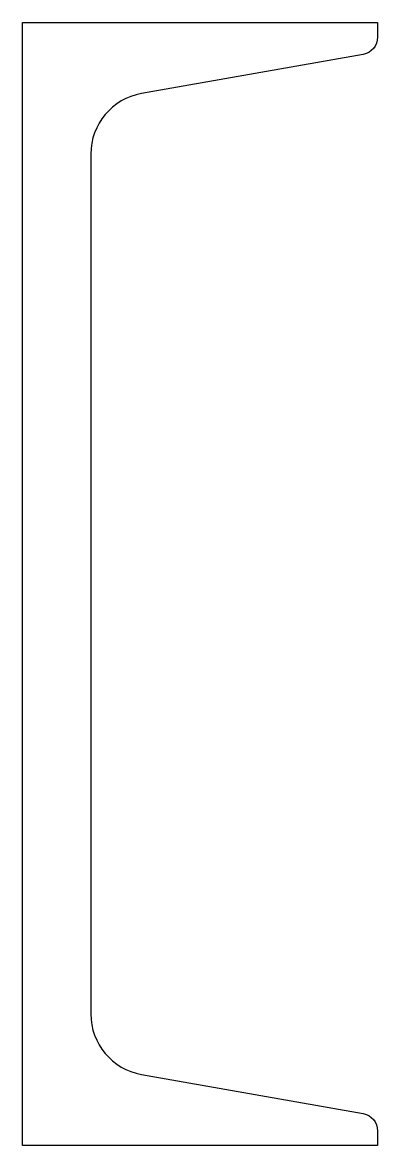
# Model space of a CAD drawing. Header units: inches. Extents: x -1.27 to 1.27, y -4 to 4.
import ezdxf

# ---------------------------------------------------------------- set-up
doc = ezdxf.new("R2010")
doc.units = ezdxf.units.IN
doc.layers.add('steel', color=7, linetype='Continuous')

msp = doc.modelspace()

# ---------------------------------------------------------------- linework, layer by layer
at = {"layer": 'steel'}
msp.add_lwpolyline([(1.265, 4), (1.265, 3.8951, -0.36397), (1.1617, 3.7719), (-0.4162, 3.4937, 0.36397), (-0.778, 3.0625), (-0.778, -3.0625, 0.36397), (-0.4162, -3.4937), (1.1617, -3.7719, -0.36397), (1.265, -3.8951), (1.265, -4), (-1.265, -4), (-1.265, 4)], format="xyb", close=True, dxfattribs=at)

doc.saveas('drawing.dxf')
